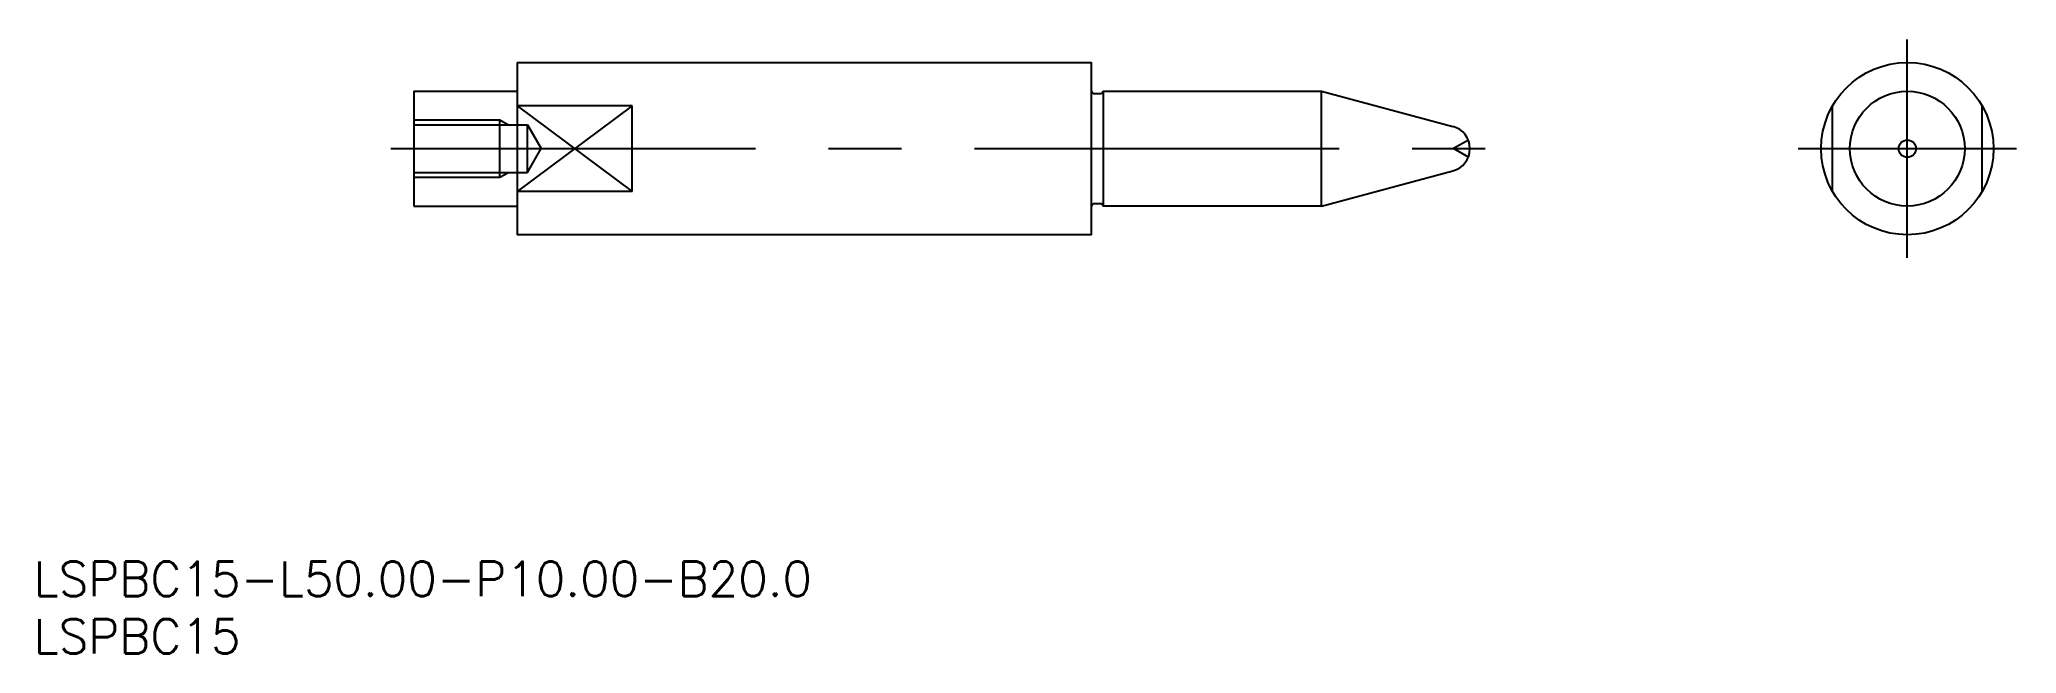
# Model space of a CAD drawing. Extents: x -163 to 10, y -44 to 10.
import ezdxf

# ---------------------------------------------------------------- set-up
doc = ezdxf.new("R2010")
doc.units = 0
doc.linetypes.add('CENTER', pattern=[50.8, 31.75, -6.35, 6.35, -6.35])
doc.linetypes.add('DASHED', pattern=[19.05, 12.7, -6.35])
doc.layers.get('0').update_dxf_attribs({"linetype": 'CONTINUOUS'})
doc.layers.add('CENTER', color=1, linetype='CENTER')
doc.styles.get("Standard").update_dxf_attribs({"font": 'txt.shx', "height": 3, "bigfont": 'bigfont.shx'})

msp = doc.modelspace()

# ---------------------------------------------------------------- linework, layer by layer
at = {"color": 7, "linetype": 'CONTINUOUS'}
for p, q in [((-121, 7.5), (-121, -7.5)), ((-121, 7.5), (-71, 7.5)), ((-71, -7.5), (-71, 7.5)), ((-130, 5), (-130, -5)), ((-130, 5), (-121, 5)), ((-111, 3.74), (-121, 3.74)), ((-111, -3.74), (-111, 3.74)), ((-70.8, 4.8), (-70.2, 4.8)), ((-70, 5), (-51, 5)), ((-70, 5), (-70, -5)), ((-51, -5), (-51, 5)), ((-51, 5), (-39.55, 1.93)), ((-51, -5), (-39.55, -1.93)), ((-130, -5), (-121, -5)), ((-111, -3.74), (-121, -3.74)), ((-70.2, -4.8), (-70.8, -4.8)), ((-51, -5), (-70, -5)), ((-71, -7.5), (-121, -7.5))]:
    msp.add_line(p, q, dxfattribs=at)
at = {"color": 3, "linetype": 'CONTINUOUS'}
for p, q in [((-121, 3.74), (-111, -3.74)), ((-111, 3.74), (-121, -3.74))]:
    msp.add_line(p, q, dxfattribs=at)
at = {"color": 3, "linetype": 'DASHED'}
for p, q in [((-6.5, -3.74), (-6.5, 3.74)), ((6.5, 3.74), (6.5, -3.74)), ((-130, 2.5), (-122.5, 2.5)), ((-130, 2.07), (-120.1, 2.07)), ((-122.5, -2.5), (-122.5, 2.5)), ((-122.5, 2.5), (-121.75, 2.07)), ((-120.1, 2.07), (-118.91, 0)), ((-120.1, -2.07), (-120.1, 2.07)), ((-120.1, -2.07), (-118.91, 0)), ((-38.21, 0.75), (-39.51, 0)), ((-38.21, -0.75), (-39.51, 0)), ((-130, -2.07), (-120.1, -2.07)), ((-130, -2.5), (-122.5, -2.5)), ((-122.5, -2.5), (-121.75, -2.07))]:
    msp.add_line(p, q, dxfattribs=at)
at = {"color": 7, "linetype": 'CONTINUOUS'}
for radius in [7.5, 5, 0.75]:
    msp.add_circle((0, 0), radius, dxfattribs=at)
for centre, radius, start, end in [((-70.8, 5), 0.2, 180, 270), ((-70.2, 5), 0.2, 270, 0), ((-40.07, 0), 2, 285, 75), ((-70.8, -5), 0.2, 90, 180), ((-70.2, -5), 0.2, 0, 90)]:
    msp.add_arc(centre, radius, start, end, dxfattribs=at)
at = {"layer": 'CENTER', "color": 1, "linetype": 'CENTER'}
for p, q in [((0, -9.5), (0, 9.5)), ((-132, 0), (-36.07, 0)), ((-9.5, 0), (9.5, 0))]:
    msp.add_line(p, q, dxfattribs=at)

# ---------------------------------------------------------------- texts
at = {"color": 7, "linetype": 'CONTINUOUS'}
for s, p in [('LSPBC15-L50.00-P10.00-B20.0', (-163.09, -38.96)), ('LSPBC15', (-163.09, -43.96))]:
    msp.add_text(s, height=3, dxfattribs=at).set_placement(p)

doc.saveas('drawing.dxf')
